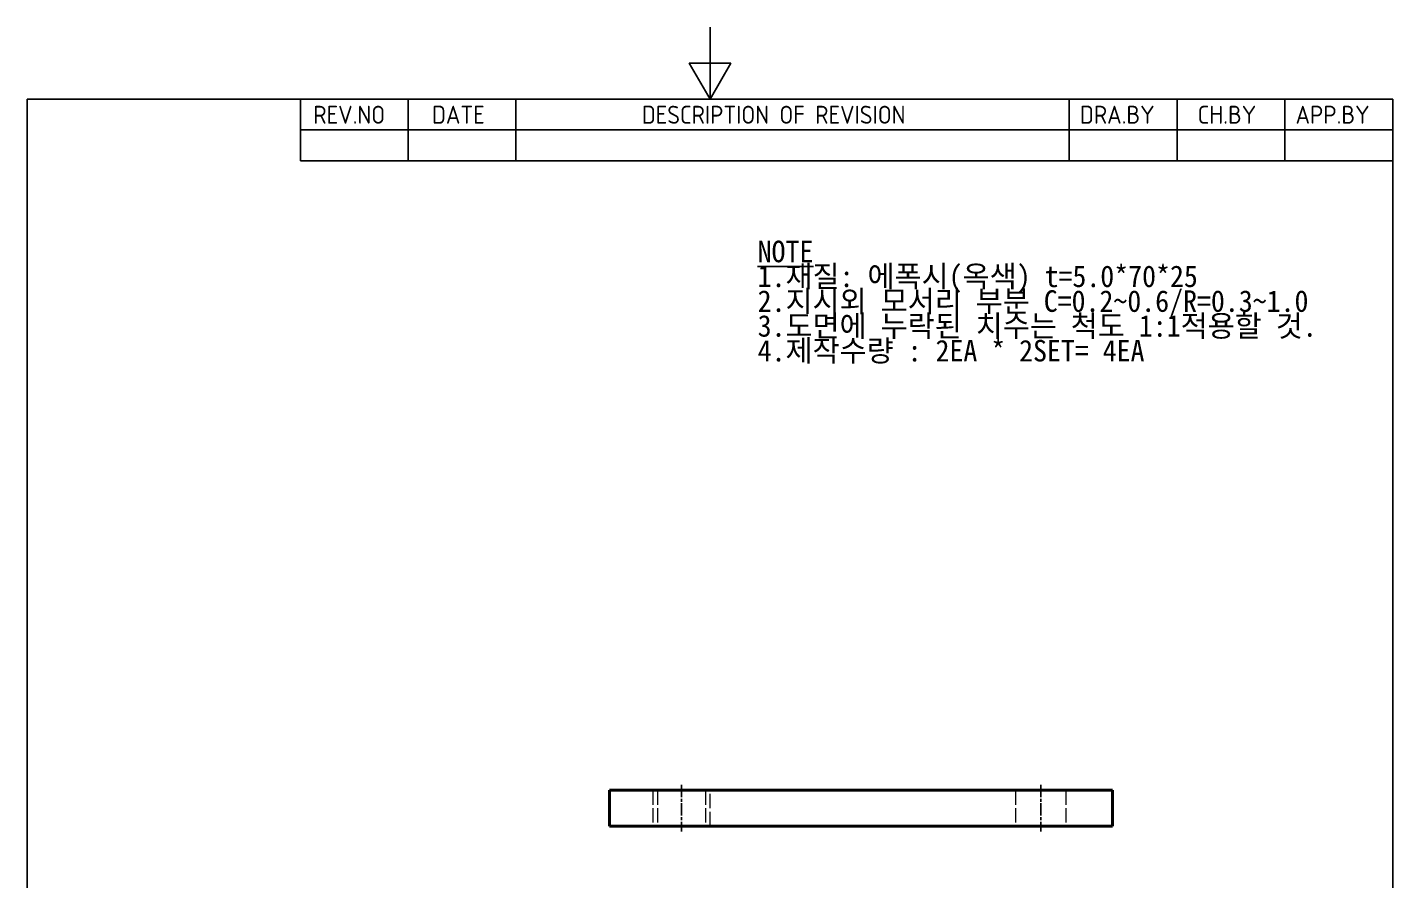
# Model space of a CAD drawing. Header units: millimetres. Extents: x 24815 to 36799, y -9299 to 5469.
# Drawn here: x 27726.6 to 27916.6, y -3800.5 to -3681.8 of the extents above; entities that cross this region are included whole.
import ezdxf

# ---------------------------------------------------------------- set-up
doc = ezdxf.new("R2010")
doc.units = ezdxf.units.MM
doc.linetypes.add('DPDM0486$0$CHAIN', pattern=[0.35429999999999995, 0.2362, -0.0295, 0.0591, -0.0295])
doc.linetypes.add('DPDM0486$0$DASHED', pattern=[0.2067, 0.1654, -0.0413])
for name, color, linetype, lineweight in [('DPDM0486$0$가려진 것(ISO)', 2, 'DPDM0486$0$DASHED', 18), ('DPDM0486$0$가시적인 것(ISO)', 3, 'Continuous', 40), ('DPDM0486$0$경계(ISO)', 7, 'Continuous', 25), ('DPDM0486$0$기호(ISO)', 5, 'Continuous', 25), ('DPDM0486$0$중심선(ISO)', 1, 'Continuous', 25)]:
    doc.layers.add(name, color=color, linetype=linetype, lineweight=lineweight)
doc.styles.add('DPDM0486$0$ISO ProportionalPSTEK', font='isocp.shx')
doc.styles.add('DPDM0486$0$문자 텍스트_PSTEK_POSCO', font='isocp.shx')

# ---------------------------------------------------------------- blocks, each defined once
blk = doc.blocks.new('DPDM0486$0$경계 Default Border')
at = {"layer": 'DPDM0486$0$경계(ISO)', "flags": 128}
for points in [[(105, 297.0000076293945), (105, 287.0000076293945), (102.1132469177246, 292.0000076293945), (107.8867530822754, 292.0000076293945), (105, 287.0000076293945)], [(10, 10), (10, 287.0000076293945), (200, 287.0000076293945), (200, 10), (10, 10)]]:
    blk.add_lwpolyline(points, dxfattribs=at)
blk = doc.blocks.new('DPDM0486$0$리비전 내역')
at = {"layer": 'DPDM0486$0$기호(ISO)'}
for p, q in [((48.00000000000001, 287.0000076293945), (200, 287.0000076293945)), ((48.00000000000001, 287.0000076293945), (48.00000000000001, 282.7200076293945)), ((63.00000000000001, 287.0000076293945), (63.00000000000001, 282.7200076293945)), ((78, 287.0000076293945), (78, 282.7200076293945)), ((155, 287.0000076293945), (155, 282.7200076293945)), ((170, 287.0000076293945), (170, 282.7200076293945)), ((185, 287.0000076293945), (185, 282.7200076293945)), ((200, 287.0000076293945), (200, 282.7200076293945)), ((48.00000000000001, 282.7200076293945), (200, 282.7200076293945)), ((48.00000000000001, 282.7200076293945), (48.00000000000001, 278.4400076293945)), ((63.00000000000001, 282.7200076293945), (63.00000000000001, 278.4400076293945)), ((78, 282.7200076293945), (78, 278.4400076293945)), ((155, 282.7200076293945), (155, 278.4400076293945)), ((170, 282.7200076293945), (170, 278.4400076293945)), ((185, 282.7200076293945), (185, 278.4400076293945)), ((200, 282.7200076293945), (200, 278.4400076293945)), ((48.00000000000001, 278.4400076293945), (200, 278.4400076293945))]:
    blk.add_line(p, q, dxfattribs=at)
at = {"layer": 'DPDM0486$0$기호(ISO)', "color": 2, "char_height": 2.5, "attachment_point": 7, "style": 'DPDM0486$0$ISO ProportionalPSTEK'}
for s, insert in [('REV.NO', (49.7871163682308, 283.5831900503393)), ('DATE', (66.31423177283666, 283.5831900503393)), ('DESCRIPTION OF REVISION', (95.50702043336295, 283.5831900503393)), ('DRA.BY', (156.4757339553203, 283.5831900503393)), ('CH.BY', (172.8642915086116, 283.5831900503393)), ('APP.BY', (186.4777339604403, 283.5831900503393))]:
    blk.add_mtext(s, dxfattribs=dict(at, insert=insert))

msp = doc.modelspace()

# ---------------------------------------------------------------- linework, layer by layer
at = {"layer": 'DPDM0486$0$가려진 것(ISO)', "ltscale": 12.09482383728027}
for p, q in [((27813.59671024306, -3787.948006564999), (27813.59671024306, -3792.948006564999)), ((27814.27321024306, -3787.948006564999), (27814.27321024306, -3792.948006564999)), ((27820.92021024306, -3787.948006564999), (27820.92021024306, -3792.948006564999)), ((27821.59671024306, -3792.948006564999), (27821.59671024306, -3787.948006564999)), ((27864.09671024306, -3787.948006564999), (27864.09671024306, -3792.948006564999)), ((27871.09671024306, -3787.948006564999), (27871.09671024306, -3792.948006564999))]:
    msp.add_line(p, q, dxfattribs=at)
at = {"layer": 'DPDM0486$0$가시적인 것(ISO)'}
for p, q in [((27807.59671024306, -3787.948006564995), (27877.59671024306, -3787.948006564995)), ((27807.59671024306, -3787.948006564995), (27807.59671024306, -3792.948006564995)), ((27877.59671024306, -3792.948006564995), (27877.59671024306, -3787.948006564995)), ((27877.59671024306, -3792.948006564995), (27807.59671024306, -3792.948006564995))]:
    msp.add_line(p, q, dxfattribs=at)
at = {"layer": 'DPDM0486$0$중심선(ISO)', "linetype": 'DPDM0486$0$CHAIN', "ltscale": 7.222748279571533}
for p, q in [((27817.59671024306, -3787.198006564999), (27817.59671024306, -3793.698006564999)), ((27867.59671024306, -3787.198006564999), (27867.59671024306, -3793.698006564999))]:
    msp.add_line(p, q, dxfattribs=at)

# ---------------------------------------------------------------- block references
msp.add_blockref('DPDM0486$0$경계 Default Border', (27716.56403426444, -3978.772951291523))
at = {"layer": 'DPDM0486$0$기호(ISO)'}
msp.add_blockref('DPDM0486$0$리비전 내역', (27716.56403426444, -3978.772951291523), dxfattribs=at)

# ---------------------------------------------------------------- texts
at = {"layer": 'DPDM0486$0$기호(ISO)', "color": 2, "insert": (27828.1945341149, -3720.027691023002), "char_height": 3.00000011920929, "width": 92.49978502589522, "attachment_point": 4, "line_spacing_factor": 0.6901843547821045, "style": 'DPDM0486$0$문자 텍스트_PSTEK_POSCO'}
msp.add_mtext('{\\fGulimChe|b0|i0|c0|p49;\\LNOTE\\P\\l1.\\fGulimChe|b0|i0|c129|p49;재질\\fGulimChe|b0|i0|c0|p49;: \\fGulimChe|b0|i0|c129|p49;에폭시\\fGulimChe|b0|i0|c0|p49;(\\fGulimChe|b0|i0|c129|p49;옥색\\fGulimChe|b0|i0|c0|p49;) t=5.0*70*25\\P2.\\fGulimChe|b0|i0|c129|p49;지시외 모서리 부분 \\fGulimChe|b0|i0|c0|p49;C=0.2~0.6/R=0.3~1.0\\P3.\\fGulimChe|b0|i0|c129|p49;도면에 누락된 치수는 척도 \\fGulimChe|b0|i0|c0|p49;1:1\\fGulimChe|b0|i0|c129|p49;적용할 것\\fGulimChe|b0|i0|c0|p49;.\\P\\C1;4.\\fGulimChe|b0|i0|c129|p49;제작수량 \\fGulimChe|b0|i0|c0|p49;: 2EA * \\fGulimChe|b0|i0|c129|p49;2\\fGulimChe|b0|i0|c0|p49;SET= \\fGulimChe|b0|i0|c129|p49;4\\fGulimChe|b0|i0|c0|p49;EA}', dxfattribs=at)

doc.saveas('drawing.dxf')
